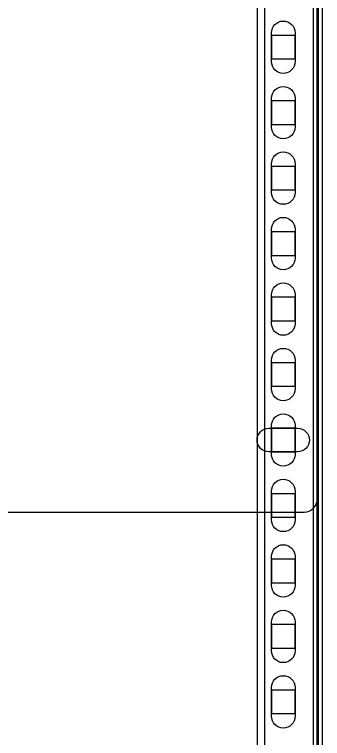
# Model space of a CAD drawing. Header units: millimetres. Extents: x 173893 to 258446, y -176540 to -123824.
# Drawn here: x 192893.3 to 193011, y -173022.9 to -172746.4 of the extents above; entities that cross this region are included whole.
import ezdxf

# ---------------------------------------------------------------- set-up
doc = ezdxf.new("R2010")
doc.units = ezdxf.units.MM
doc.header["$LTSCALE"] = 3
doc.linetypes.add('HIDDEN', pattern=[9.525, 6.35, -3.175])
doc.layers.add('@.VISIBLE', color=7, linetype='Continuous')

# ---------------------------------------------------------------- blocks, each defined once
blk = doc.blocks.new('Oval 20x9')
at = {"layer": '@.VISIBLE', "color": 2}
blk.add_lwpolyline([(-5.5, -4.5), (5.5, -4.5, 0.414214), (10, 0), (10, 0, 0.414214), (5.5, 4.5), (-5.5, 4.5, 0.414214), (-10, 0), (-10, 0, 0.414214)], format="xyb", close=True, dxfattribs=at)

msp = doc.modelspace()

# ---------------------------------------------------------------- linework, layer by layer
at = {"color": 151}
for points in [[(193010.98, -172370.38), (192990.98, -172370.38, 0.414214), (192985.98, -172375.38), (192985.98, -174442.38, 0.414214), (192990.98, -174447.38), (193010.98, -174447.38)], [(193000.48, -172753.38), (193000.48, -172764.38, -0.414214), (192995.98, -172768.88), (192995.98, -172768.88, -0.414214), (192991.48, -172764.38), (192991.48, -172753.38, -0.414214), (192995.98, -172748.88), (192995.98, -172748.88, -0.414214)], [(193000.48, -172778.38), (193000.48, -172789.38, -0.414214), (192995.98, -172793.88), (192995.98, -172793.88, -0.414214), (192991.48, -172789.38), (192991.48, -172778.38, -0.414214), (192995.98, -172773.88), (192995.98, -172773.88, -0.414214)], [(193000.48, -172803.38), (193000.48, -172814.38, -0.414214), (192995.98, -172818.88), (192995.98, -172818.88, -0.414214), (192991.48, -172814.38), (192991.48, -172803.38, -0.414214), (192995.98, -172798.88), (192995.98, -172798.88, -0.414214)], [(193000.48, -172828.38), (193000.48, -172839.38, -0.414214), (192995.98, -172843.88), (192995.98, -172843.88, -0.414214), (192991.48, -172839.38), (192991.48, -172828.38, -0.414214), (192995.98, -172823.88), (192995.98, -172823.88, -0.414214)], [(193000.48, -172853.38), (193000.48, -172864.38, -0.414214), (192995.98, -172868.88), (192995.98, -172868.88, -0.414214), (192991.48, -172864.38), (192991.48, -172853.38, -0.414214), (192995.98, -172848.88), (192995.98, -172848.88, -0.414214)], [(193000.48, -172878.38), (193000.48, -172889.38, -0.414214), (192995.98, -172893.88), (192995.98, -172893.88, -0.414214), (192991.48, -172889.38), (192991.48, -172878.38, -0.414214), (192995.98, -172873.88), (192995.98, -172873.88, -0.414214)], [(193000.48, -172903.38), (193000.48, -172914.38, -0.414214), (192995.98, -172918.88), (192995.98, -172918.88, -0.414214), (192991.48, -172914.38), (192991.48, -172903.38, -0.414214), (192995.98, -172898.88), (192995.98, -172898.88, -0.414214)], [(193000.48, -172928.38), (193000.48, -172939.38, -0.414214), (192995.98, -172943.88), (192995.98, -172943.88, -0.414214), (192991.48, -172939.38), (192991.48, -172928.38, -0.414214), (192995.98, -172923.88), (192995.98, -172923.88, -0.414214)], [(193000.48, -172953.38), (193000.48, -172964.38, -0.414214), (192995.98, -172968.88), (192995.98, -172968.88, -0.414214), (192991.48, -172964.38), (192991.48, -172953.38, -0.414214), (192995.98, -172948.88), (192995.98, -172948.88, -0.414214)], [(193000.48, -172978.38), (193000.48, -172989.38, -0.414214), (192995.98, -172993.88), (192995.98, -172993.88, -0.414214), (192991.48, -172989.38), (192991.48, -172978.38, -0.414214), (192995.98, -172973.88), (192995.98, -172973.88, -0.414214)], [(193000.48, -173003.38), (193000.48, -173014.38, -0.414214), (192995.98, -173018.88), (192995.98, -173018.88, -0.414214), (192991.48, -173014.38), (192991.48, -173003.38, -0.414214), (192995.98, -172998.88), (192995.98, -172998.88, -0.414214)]]:
    msp.add_lwpolyline(points, format="xyb", close=True, dxfattribs=at)
at = {"linetype": 'HIDDEN'}
msp.add_lwpolyline([(192187.98, -174420.38), (193010.98, -174420.38), (193010.98, -172397.38), (192187.98, -172397.38)], close=True, dxfattribs=at)
for points in [[(192189.48, -174418.88), (193009.48, -174418.88), (193009.48, -172398.88), (192189.48, -172398.88)], [(193000.48, -172754.38), (192991.48, -172754.38), (192991.48, -172763.38), (193000.48, -172763.38)], [(193000.48, -172779.38), (192991.48, -172779.38), (192991.48, -172788.38), (193000.48, -172788.38)], [(193000.48, -172804.38), (192991.48, -172804.38), (192991.48, -172813.38), (193000.48, -172813.38)], [(193000.48, -172829.38), (192991.48, -172829.38), (192991.48, -172838.38), (193000.48, -172838.38)], [(193000.48, -172854.38), (192991.48, -172854.38), (192991.48, -172863.38), (193000.48, -172863.38)], [(193000.48, -172879.38), (192991.48, -172879.38), (192991.48, -172888.38), (193000.48, -172888.38)], [(193000.48, -172904.38), (192991.48, -172904.38), (192991.48, -172913.38), (193000.48, -172913.38)], [(193000.48, -172929.38), (192991.48, -172929.38), (192991.48, -172938.38), (193000.48, -172938.38)], [(193000.48, -172954.38), (192991.48, -172954.38), (192991.48, -172963.38), (193000.48, -172963.38)], [(193000.48, -172979.38), (192991.48, -172979.38), (192991.48, -172988.38), (193000.48, -172988.38)], [(193000.48, -173004.38), (192991.48, -173004.38), (192991.48, -173013.38), (193000.48, -173013.38)]]:
    msp.add_lwpolyline(points, close=True)
at = {"color": 6}
for points in [[(192189.98, -174418.38), (193008.98, -174418.38), (193008.98, -172399.38), (192189.98, -172399.38)], [(192191.48, -174416.88), (193007.48, -174416.88), (193007.48, -172400.88), (192191.48, -172400.88)], [(192209.98, -174398.38), (192988.98, -174398.38), (192988.98, -172419.38), (192209.98, -172419.38)]]:
    msp.add_lwpolyline(points, close=True, dxfattribs=at)
at = {"layer": '@.VISIBLE'}
msp.add_line((192217.78, -172936.38), (192980.98, -172936.38), dxfattribs=at)
msp.add_lwpolyline([(192980.98, -172936.38), (193003.98, -172936.38, 0.414214), (193008.98, -172931.38), (193008.98, -172661.38, 0.414214), (193003.98, -172656.38), (192980.98, -172656.38)], format="xyb", dxfattribs=at)

# ---------------------------------------------------------------- block references
at = {"layer": '@.VISIBLE', "xscale": -1}
msp.add_blockref('Oval 20x9', (192995.98, -172908.88), dxfattribs=at)

doc.saveas('drawing.dxf')
